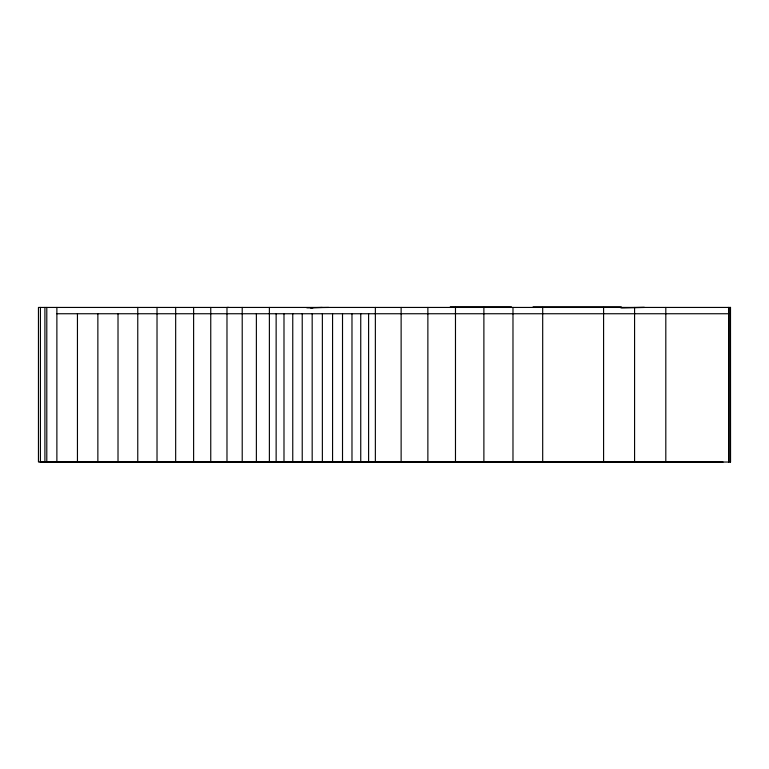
<?xml version="1.0" encoding="UTF-8"?>
<svg xmlns="http://www.w3.org/2000/svg" width="769" height="769" viewBox="0 0 769 769"><rect width="100%" height="100%" fill="white"/><g stroke="black" fill="none" stroke-linecap="round" stroke-linejoin="round"><path stroke-width="1.15" d="M644.633 307.437L621.429 307.773M643.672 462.131L659.408 462.044M477.636 462.044L478.328 461.958L473.185 462.044M173.948 462.044L175.793 462.044M486.287 462.044L487.623 461.958L483.759 462.044M334.515 462.044L337.726 461.958M416.721 462.044L419.932 461.958M417.932 462.044L421.133 461.958M492.323 462.044L495.457 461.958L486.123 462.044M322.211 307.437L310.33 307.715L328.661 307.437M186.271 461.996L190.491 461.909M345.137 461.909L338.216 461.909M236.564 462.044L242.937 461.958M318.645 462.044L335.361 461.996M402.187 462.044L417.298 462.044M416.385 462.092L413.376 462.131L416.558 462.092M99.797 462.044L113.168 462.044M620.4 307.687L644.23 307.437M97.663 461.996L106.391 461.909M98.067 462.044L111.64 462.044M180.138 462.044L195.249 462.044M261.844 462.044L273.639 461.909M327.383 462.044L336.361 461.958M344.051 462.044L353.99 461.958M427.381 461.996L436.11 461.909M425.507 462.044L440.618 462.044M504.627 461.996L514.278 461.909M590.371 461.996L605.482 461.996M630.388 462.131L644.23 462.044L630.965 462.131M322.211 461.909L310.33 461.958L328.661 461.909M629.782 462.131L644.23 462.044M191.51 462.217L219.425 462.131M184.723 461.996L274.62 461.996M184.983 462.217L220.405 462.131M287.366 461.958L313.387 461.909M628.11 461.996L642.557 461.909L54.474 461.871M450.278 306.783L511.433 306.783M533.08 306.831L621.275 306.831M227.182 307.437L228.883 307.437M306.869 307.84L312.906 307.84M56.877 313.742L728.589 313.742M40.123 462.131L644.23 462.131M644.633 461.958L723.043 462.044M630.965 461.909L642.557 461.996L629.292 461.909M390.037 461.996L369.764 461.909M572.251 461.909L580.989 461.996M488.93 461.909L497.658 461.996M242.533 461.909L251.674 462.044M228.306 461.958L246.301 462.131M352.788 461.958L360.363 462.044M270.582 461.958L278.791 462.044M238.678 461.958L252.52 462.131M422.066 461.958L422.988 462.044M420.854 461.958L421.787 462.044M340.494 461.958L341.417 462.044M338.648 461.958L339.581 462.044M730.271 307.437L730.271 462.044M728.829 307.437L728.829 461.958M728.589 307.437L728.589 461.958M665.81 307.437L665.81 461.958M634.579 307.437L634.579 461.958M603.588 307.437L603.588 461.958M542.693 307.437L542.693 461.958M512.981 307.437L512.981 461.958M483.884 307.437L483.884 461.958M455.479 307.437L455.479 461.958M427.872 307.437L427.872 461.958M401.13 307.437L401.13 461.958M375.359 307.437L375.359 461.958M368.601 313.742L368.601 461.958M360.748 313.742L360.748 461.958M351.981 313.742L351.981 461.958M342.513 313.742L342.513 461.958M332.564 313.742L332.564 461.958M322.365 313.742L322.365 461.958M312.176 313.742L312.176 461.958M302.227 313.742L302.227 461.958M292.758 313.742L292.758 461.958M283.992 313.742L283.992 461.958M276.138 313.742L276.138 461.958M269.381 307.437L269.381 461.958M256.375 313.742L256.375 461.958M242.216 307.437L242.216 461.958M226.98 307.437L226.98 461.958M210.754 307.437L210.754 461.958M193.615 307.437L193.615 461.958M175.668 307.437L175.668 461.958M157.02 307.437L157.02 461.958M137.766 307.437L137.766 461.958M118.013 313.742L118.013 461.958M97.865 313.742L97.865 461.958M77.448 313.742L77.448 461.958M56.877 307.437L56.877 461.958M46.794 307.437L46.794 461.958M44.91 307.437L44.91 461.996M40.421 307.437L40.421 461.996M730.55 307.437L38.45 307.437L38.45 461.996L730.55 462.044L730.502 307.437"/></g></svg>
